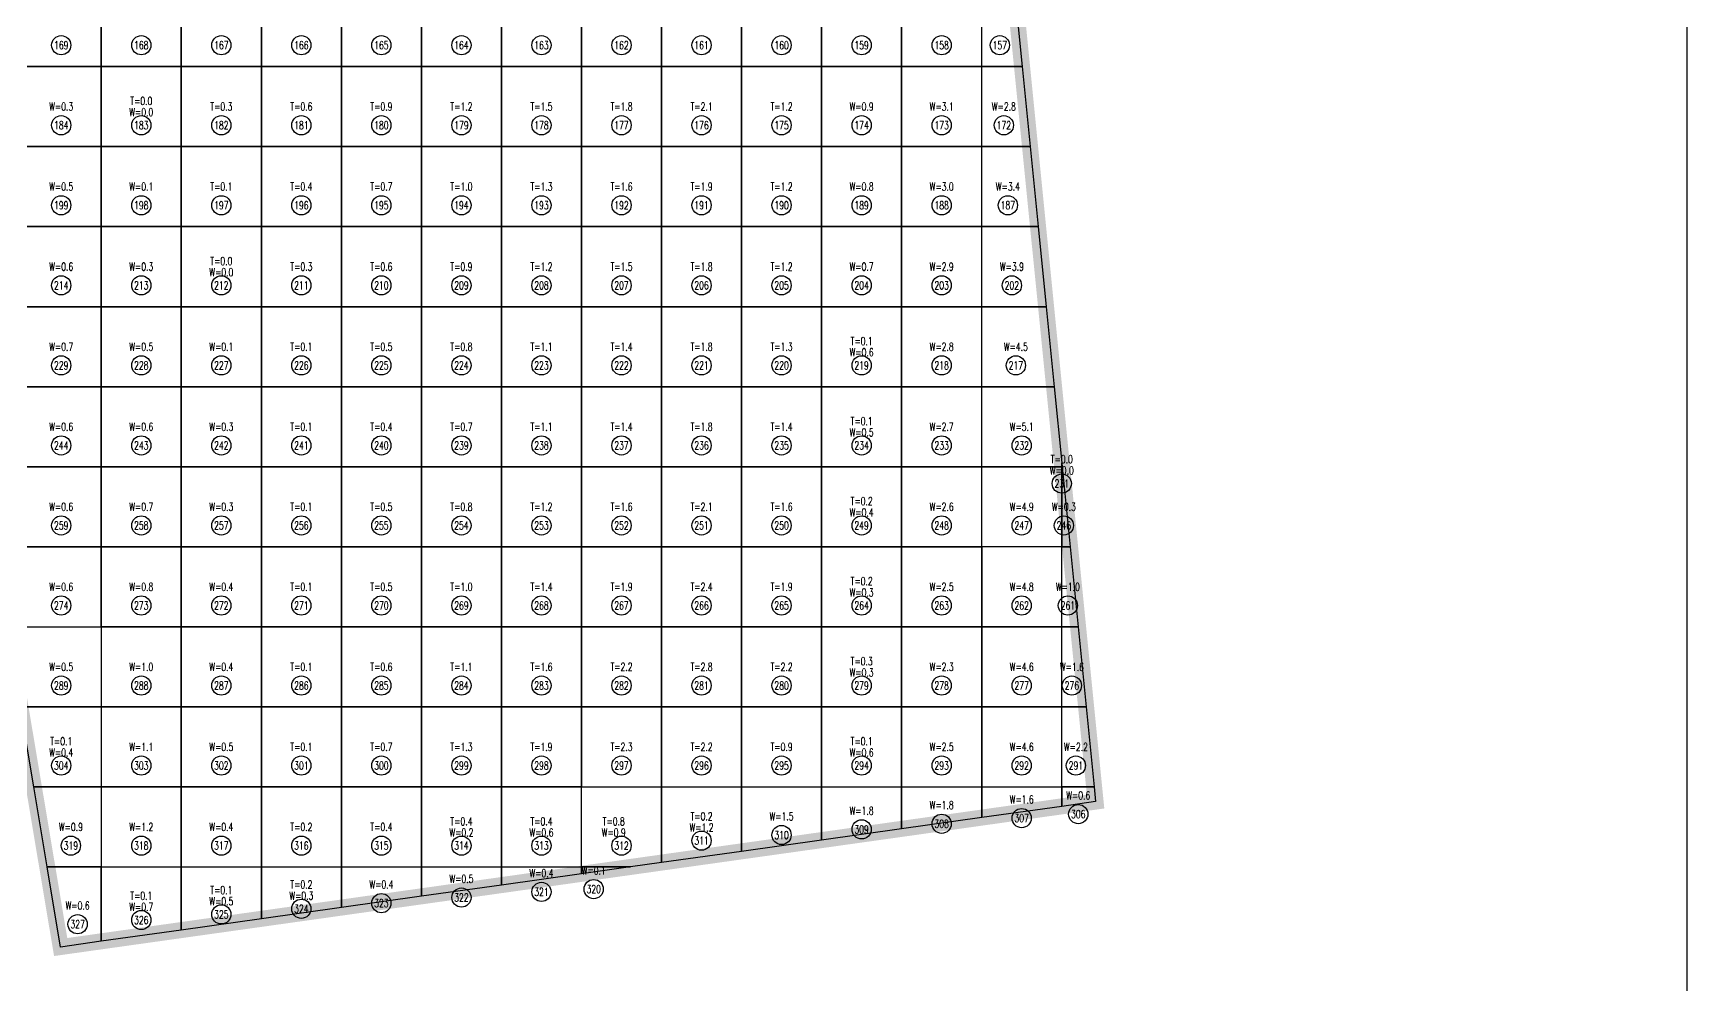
# Model space of a CAD drawing. Extents: x 4283 to 40403, y 1134 to 1764.
# Drawn here: x 13647.4 to 13733.5, y 1575.6 to 1625.1 of the extents above; entities that cross this region are included whole.
import ezdxf
from ezdxf.enums import TextEntityAlignment as Align

# ---------------------------------------------------------------- set-up
doc = ezdxf.new("R2010")
doc.units = 0
for name, color, linetype in [('tdz_14-5方格网', 2, 'Continuous'), ('tdz_14-5方格网计算', 7, 'Continuous'), ('tdz_土方计算图', 7, 'Continuous'), ('tdz_格田', 6, 'Continuous')]:
    doc.layers.add(name, color=color, linetype=linetype)
doc.styles.add('GLandNum', font='txt_____.ttf', dxfattribs={"width": 0.7, "height": 0.5})

msp = doc.modelspace()

# ---------------------------------------------------------------- linework, layer by layer
at = {"layer": 'tdz_14-5方格网', "linetype": 'Continuous'}
for points in [[(13646.745, 1627.569, 2828.29), (13646.745, 1623.403, 2828.302), (13650.912, 1623.403, 2828.213), (13650.912, 1627.569, 2828.201)], [(13650.912, 1627.569, 2828.201), (13650.912, 1623.403, 2828.213), (13655.078, 1623.403, 2828.124), (13655.078, 1627.569, 2828.112)], [(13655.078, 1627.569, 2828.112), (13655.078, 1623.403, 2828.124), (13659.245, 1623.403, 2828.035), (13659.245, 1627.569, 2828.023)], [(13659.245, 1627.569, 2828.023), (13659.245, 1623.403, 2828.035), (13663.412, 1623.403, 2827.947), (13663.412, 1627.569, 2827.933)], [(13663.412, 1627.569, 2827.933), (13663.412, 1623.403, 2827.947), (13667.578, 1623.403, 2827.858), (13667.578, 1627.569, 2827.844)], [(13667.578, 1627.569, 2827.844), (13667.578, 1623.403, 2827.858), (13671.745, 1623.403, 2827.769), (13671.745, 1627.569, 2827.755)], [(13671.745, 1627.569, 2827.755), (13671.745, 1623.403, 2827.769), (13675.912, 1623.403, 2827.68), (13675.912, 1627.569, 2827.667)], [(13675.912, 1627.569, 2827.667), (13675.912, 1623.403, 2827.68), (13680.078, 1623.403, 2827.592), (13680.078, 1627.569, 2827.577)], [(13680.078, 1627.569, 2827.577), (13680.078, 1623.403, 2827.592), (13684.245, 1623.403, 2827.503), (13684.245, 1627.569, 2827.499)], [(13684.245, 1627.569, 2827.499), (13684.245, 1623.403, 2827.503), (13688.412, 1623.403, 2827.495), (13688.412, 1627.569, 2827.492)], [(13688.412, 1627.569, 2827.492), (13688.412, 1623.403, 2827.495), (13692.578, 1623.403, 2827.49), (13692.578, 1627.569, 2827.488)], [(13692.578, 1627.569, 2827.488), (13692.578, 1623.403, 2827.49), (13696.745, 1623.403, 2827.486), (13696.745, 1627.569, 2827.483)], [(13696.745, 1627.569, 2827.483), (13698.43, 1627.569, 2827.482), (13698.847, 1623.403, 2827.483), (13696.745, 1623.403, 2827.486)], [(13646.745, 1623.403, 2828.302), (13646.745, 1619.236, 2828.313), (13650.912, 1619.236, 2828.224), (13650.912, 1623.403, 2828.213)], [(13650.912, 1623.403, 2828.213), (13650.912, 1619.236, 2828.224), (13655.078, 1619.236, 2828.136), (13655.078, 1623.403, 2828.124)], [(13655.078, 1623.403, 2828.124), (13655.078, 1619.236, 2828.136), (13659.245, 1619.236, 2828.048), (13659.245, 1623.403, 2828.035)], [(13659.245, 1623.403, 2828.035), (13659.245, 1619.236, 2828.048), (13663.412, 1619.236, 2827.958), (13663.412, 1623.403, 2827.947)], [(13663.412, 1623.403, 2827.947), (13663.412, 1619.236, 2827.958), (13667.578, 1619.236, 2827.87), (13667.578, 1623.403, 2827.858)], [(13667.578, 1623.403, 2827.858), (13667.578, 1619.236, 2827.87), (13671.745, 1619.236, 2827.781), (13671.745, 1623.403, 2827.769)], [(13671.745, 1623.403, 2827.769), (13671.745, 1619.236, 2827.781), (13675.912, 1619.236, 2827.693), (13675.912, 1623.403, 2827.68)], [(13675.912, 1623.403, 2827.68), (13675.912, 1619.236, 2827.693), (13680.078, 1619.236, 2827.603), (13680.078, 1623.403, 2827.592)], [(13680.078, 1623.403, 2827.592), (13680.078, 1619.236, 2827.603), (13684.245, 1619.236, 2827.515), (13684.245, 1623.403, 2827.503)], [(13684.245, 1623.403, 2827.503), (13684.245, 1619.236, 2827.515), (13688.412, 1619.236, 2827.497), (13688.412, 1623.403, 2827.495)], [(13688.412, 1623.403, 2827.495), (13688.412, 1619.236, 2827.497), (13692.578, 1619.236, 2827.492), (13692.578, 1623.403, 2827.49)], [(13692.578, 1623.403, 2827.49), (13692.578, 1619.236, 2827.492), (13696.745, 1619.236, 2827.488), (13696.745, 1623.403, 2827.486)], [(13696.745, 1623.403, 2827.486), (13698.847, 1623.403, 2827.483), (13699.264, 1619.236, 2827.485), (13696.745, 1619.236, 2827.488)], [(13646.745, 1619.236, 2828.313), (13646.745, 1615.069, 2828.324), (13650.912, 1615.069, 2828.236), (13650.912, 1619.236, 2828.224)], [(13650.912, 1619.236, 2828.224), (13650.912, 1615.069, 2828.236), (13655.078, 1615.069, 2828.147), (13655.078, 1619.236, 2828.136)], [(13655.078, 1619.236, 2828.136), (13655.078, 1615.069, 2828.147), (13659.245, 1615.069, 2828.057), (13659.245, 1619.236, 2828.048)], [(13659.245, 1619.236, 2828.048), (13659.245, 1615.069, 2828.057), (13663.412, 1615.069, 2827.969), (13663.412, 1619.236, 2827.958)], [(13663.412, 1619.236, 2827.958), (13663.412, 1615.069, 2827.969), (13667.578, 1615.069, 2827.88), (13667.578, 1619.236, 2827.87)], [(13667.578, 1619.236, 2827.87), (13667.578, 1615.069, 2827.88), (13671.745, 1615.069, 2827.792), (13671.745, 1619.236, 2827.781)], [(13671.745, 1619.236, 2827.781), (13671.745, 1615.069, 2827.792), (13675.912, 1615.069, 2827.702), (13675.912, 1619.236, 2827.693)], [(13675.912, 1619.236, 2827.693), (13675.912, 1615.069, 2827.702), (13680.078, 1615.069, 2827.613), (13680.078, 1619.236, 2827.603)], [(13680.078, 1619.236, 2827.603), (13680.078, 1615.069, 2827.613), (13684.245, 1615.069, 2827.525), (13684.245, 1619.236, 2827.515)], [(13684.245, 1619.236, 2827.515), (13684.245, 1615.069, 2827.525), (13688.412, 1615.069, 2827.499), (13688.412, 1619.236, 2827.497)], [(13688.412, 1619.236, 2827.497), (13688.412, 1615.069, 2827.499), (13692.578, 1615.069, 2827.495), (13692.578, 1619.236, 2827.492)], [(13692.578, 1619.236, 2827.492), (13692.578, 1615.069, 2827.495), (13696.745, 1615.069, 2827.49), (13696.745, 1619.236, 2827.488)], [(13696.745, 1619.236, 2827.488), (13699.264, 1619.236, 2827.485), (13699.681, 1615.069, 2827.488), (13696.745, 1615.069, 2827.49)], [(13646.745, 1615.069, 2828.324), (13646.745, 1610.903, 2828.333), (13650.912, 1610.903, 2828.246), (13650.912, 1615.069, 2828.236)], [(13650.912, 1615.069, 2828.236), (13650.912, 1610.903, 2828.246), (13655.078, 1610.903, 2828.157), (13655.078, 1615.069, 2828.147)], [(13655.078, 1615.069, 2828.147), (13655.078, 1610.903, 2828.157), (13659.245, 1610.903, 2828.068), (13659.245, 1615.069, 2828.057)], [(13659.245, 1615.069, 2828.057), (13659.245, 1610.903, 2828.068), (13663.412, 1610.903, 2827.979), (13663.412, 1615.069, 2827.969)], [(13663.412, 1615.069, 2827.969), (13663.412, 1610.903, 2827.979), (13667.578, 1610.903, 2827.89), (13667.578, 1615.069, 2827.88)], [(13667.578, 1615.069, 2827.88), (13667.578, 1610.903, 2827.89), (13671.745, 1610.903, 2827.802), (13671.745, 1615.069, 2827.792)], [(13671.745, 1615.069, 2827.792), (13671.745, 1610.903, 2827.802), (13675.912, 1610.903, 2827.713), (13675.912, 1615.069, 2827.702)], [(13675.912, 1615.069, 2827.702), (13675.912, 1610.903, 2827.713), (13680.078, 1610.903, 2827.622), (13680.078, 1615.069, 2827.613)], [(13680.078, 1615.069, 2827.613), (13680.078, 1610.903, 2827.622), (13684.245, 1610.903, 2827.532), (13684.245, 1615.069, 2827.525)], [(13684.245, 1615.069, 2827.525), (13684.245, 1610.903, 2827.532), (13688.412, 1610.903, 2827.5), (13688.412, 1615.069, 2827.499)], [(13688.412, 1615.069, 2827.499), (13688.412, 1610.903, 2827.5), (13692.578, 1610.903, 2827.497), (13692.578, 1615.069, 2827.495)], [(13692.578, 1615.069, 2827.495), (13692.578, 1610.903, 2827.497), (13696.745, 1610.903, 2827.492), (13696.745, 1615.069, 2827.49)], [(13696.745, 1615.069, 2827.49), (13699.681, 1615.069, 2827.488), (13700.097, 1610.903, 2827.489), (13696.745, 1610.903, 2827.492)], [(13646.745, 1610.903, 2828.333), (13646.745, 1606.736, 2828.333), (13650.912, 1606.736, 2828.256), (13650.912, 1610.903, 2828.246)], [(13650.912, 1610.903, 2828.246), (13650.912, 1606.736, 2828.256), (13655.078, 1606.736, 2828.167), (13655.078, 1610.903, 2828.157)], [(13655.078, 1610.903, 2828.157), (13655.078, 1606.736, 2828.167), (13659.245, 1606.736, 2828.077), (13659.245, 1610.903, 2828.068)], [(13659.245, 1610.903, 2828.068), (13659.245, 1606.736, 2828.077), (13663.412, 1606.736, 2827.987), (13663.412, 1610.903, 2827.979)], [(13663.412, 1610.903, 2827.979), (13663.412, 1606.736, 2827.987), (13667.578, 1606.736, 2827.897), (13667.578, 1610.903, 2827.89)], [(13667.578, 1610.903, 2827.89), (13667.578, 1606.736, 2827.897), (13671.745, 1606.736, 2827.807), (13671.745, 1610.903, 2827.802)], [(13671.745, 1610.903, 2827.802), (13671.745, 1606.736, 2827.807), (13675.912, 1606.736, 2827.717), (13675.912, 1610.903, 2827.713)], [(13675.912, 1610.903, 2827.713), (13675.912, 1606.736, 2827.717), (13680.078, 1606.736, 2827.627), (13680.078, 1610.903, 2827.622)], [(13680.078, 1610.903, 2827.622), (13680.078, 1606.736, 2827.627), (13684.245, 1606.736, 2827.537), (13684.245, 1610.903, 2827.532)], [(13684.245, 1610.903, 2827.532), (13684.245, 1606.736, 2827.537), (13688.412, 1606.736, 2827.5), (13688.412, 1610.903, 2827.5)], [(13688.412, 1610.903, 2827.5), (13688.412, 1606.736, 2827.5), (13692.578, 1606.736, 2827.499), (13692.578, 1610.903, 2827.497)], [(13692.578, 1610.903, 2827.497), (13692.578, 1606.736, 2827.499), (13696.745, 1606.736, 2827.495), (13696.745, 1610.903, 2827.492)], [(13696.745, 1610.903, 2827.492), (13700.097, 1610.903, 2827.489), (13700.514, 1606.736, 2827.491), (13696.745, 1606.736, 2827.495)], [(13646.745, 1606.736, 2828.333), (13646.745, 1602.569, 2828.333), (13650.912, 1602.569, 2828.266), (13650.912, 1606.736, 2828.256)], [(13650.912, 1606.736, 2828.256), (13650.912, 1602.569, 2828.266), (13655.078, 1602.569, 2828.176), (13655.078, 1606.736, 2828.167)], [(13655.078, 1606.736, 2828.167), (13655.078, 1602.569, 2828.176), (13659.245, 1602.569, 2828.085), (13659.245, 1606.736, 2828.077)], [(13659.245, 1606.736, 2828.077), (13659.245, 1602.569, 2828.085), (13663.412, 1602.569, 2827.995), (13663.412, 1606.736, 2827.987)], [(13663.412, 1606.736, 2827.987), (13663.412, 1602.569, 2827.995), (13667.578, 1602.569, 2827.905), (13667.578, 1606.736, 2827.897)], [(13667.578, 1606.736, 2827.897), (13667.578, 1602.569, 2827.905), (13671.745, 1602.569, 2827.815), (13671.745, 1606.736, 2827.807)], [(13671.745, 1606.736, 2827.807), (13671.745, 1602.569, 2827.815), (13675.912, 1602.569, 2827.724), (13675.912, 1606.736, 2827.717)], [(13675.912, 1606.736, 2827.717), (13675.912, 1602.569, 2827.724), (13680.078, 1602.569, 2827.631), (13680.078, 1606.736, 2827.627)], [(13680.078, 1606.736, 2827.627), (13680.078, 1602.569, 2827.631), (13684.245, 1602.569, 2827.537), (13684.245, 1606.736, 2827.537)], [(13684.245, 1606.736, 2827.537), (13684.245, 1602.569, 2827.537), (13688.412, 1602.569, 2827.5), (13688.412, 1606.736, 2827.5)], [(13688.412, 1606.736, 2827.5), (13688.412, 1602.569, 2827.5), (13692.578, 1602.569, 2827.5), (13692.578, 1606.736, 2827.499)], [(13692.578, 1606.736, 2827.499), (13692.578, 1602.569, 2827.5), (13696.745, 1602.569, 2827.497), (13696.745, 1606.736, 2827.495)], [(13700.912, 1602.767, 2827.492), (13700.912, 1602.569, 2827.492), (13696.745, 1602.569, 2827.497), (13696.745, 1606.736, 2827.495), (13700.514, 1606.736, 2827.491)], [(13646.745, 1602.569, 2828.333), (13646.745, 1598.403, 2828.333), (13650.912, 1598.403, 2828.277), (13650.912, 1602.569, 2828.266)], [(13650.912, 1602.569, 2828.266), (13650.912, 1598.403, 2828.277), (13655.078, 1598.403, 2828.183), (13655.078, 1602.569, 2828.176)], [(13655.078, 1602.569, 2828.176), (13655.078, 1598.403, 2828.183), (13659.245, 1598.403, 2828.09), (13659.245, 1602.569, 2828.085)], [(13659.245, 1602.569, 2828.085), (13659.245, 1598.403, 2828.09), (13663.412, 1598.403, 2827.997), (13663.412, 1602.569, 2827.995)], [(13663.412, 1602.569, 2827.995), (13663.412, 1598.403, 2827.997), (13667.578, 1598.403, 2827.903), (13667.578, 1602.569, 2827.905)], [(13667.578, 1602.569, 2827.905), (13667.578, 1598.403, 2827.903), (13671.745, 1598.403, 2827.81), (13671.745, 1602.569, 2827.815)], [(13671.745, 1602.569, 2827.815), (13671.745, 1598.403, 2827.81), (13675.912, 1598.403, 2827.717), (13675.912, 1602.569, 2827.724)], [(13675.912, 1602.569, 2827.724), (13675.912, 1598.403, 2827.717), (13680.078, 1598.403, 2827.623), (13680.078, 1602.569, 2827.631)], [(13680.078, 1602.569, 2827.631), (13680.078, 1598.403, 2827.623), (13684.245, 1598.403, 2827.531), (13684.245, 1602.569, 2827.537)], [(13684.245, 1602.569, 2827.537), (13684.245, 1598.403, 2827.531), (13688.412, 1598.403, 2827.5), (13688.412, 1602.569, 2827.5)], [(13688.412, 1602.569, 2827.5), (13688.412, 1598.403, 2827.5), (13692.578, 1598.403, 2827.5), (13692.578, 1602.569, 2827.5)], [(13692.578, 1602.569, 2827.5), (13692.578, 1598.403, 2827.5), (13696.745, 1598.403, 2827.499), (13696.745, 1602.569, 2827.497)], [(13696.745, 1598.403, 2827.499), (13696.745, 1602.569, 2827.497), (13700.912, 1602.569, 2827.492), (13700.912, 1598.403, 2827.495)], [(13700.931, 1602.569, 2827.492), (13700.912, 1602.569, 2827.492), (13700.912, 1602.767, 2827.492)], [(13700.912, 1602.569, 2827.492), (13700.931, 1602.569, 2827.492), (13701.348, 1598.403, 2827.494), (13700.912, 1598.403, 2827.495)], [(13646.745, 1598.403, 2828.333), (13646.745, 1594.236, 2828.333), (13650.912, 1594.236, 2828.287), (13650.912, 1598.403, 2828.277)], [(13650.912, 1598.403, 2828.277), (13650.912, 1594.236, 2828.287), (13655.078, 1594.236, 2828.193), (13655.078, 1598.403, 2828.183)], [(13655.078, 1598.403, 2828.183), (13655.078, 1594.236, 2828.193), (13659.245, 1594.236, 2828.098), (13659.245, 1598.403, 2828.09)], [(13659.245, 1598.403, 2828.09), (13659.245, 1594.236, 2828.098), (13663.412, 1594.236, 2828.004), (13663.412, 1598.403, 2827.997)], [(13663.412, 1598.403, 2827.997), (13663.412, 1594.236, 2828.004), (13667.578, 1594.236, 2827.91), (13667.578, 1598.403, 2827.903)], [(13667.578, 1598.403, 2827.903), (13667.578, 1594.236, 2827.91), (13671.745, 1594.236, 2827.816), (13671.745, 1598.403, 2827.81)], [(13671.745, 1598.403, 2827.81), (13671.745, 1594.236, 2827.816), (13675.912, 1594.236, 2827.72), (13675.912, 1598.403, 2827.717)], [(13675.912, 1598.403, 2827.717), (13675.912, 1594.236, 2827.72), (13680.078, 1594.236, 2827.622), (13680.078, 1598.403, 2827.623)], [(13680.078, 1598.403, 2827.623), (13680.078, 1594.236, 2827.622), (13684.245, 1594.236, 2827.523), (13684.245, 1598.403, 2827.531)], [(13684.245, 1598.403, 2827.531), (13684.245, 1594.236, 2827.523), (13688.412, 1594.236, 2827.5), (13688.412, 1598.403, 2827.5)], [(13688.412, 1598.403, 2827.5), (13688.412, 1594.236, 2827.5), (13692.578, 1594.236, 2827.5), (13692.578, 1598.403, 2827.5)], [(13692.578, 1598.403, 2827.5), (13692.578, 1594.236, 2827.5), (13696.745, 1594.236, 2827.5), (13696.745, 1598.403, 2827.499)], [(13696.745, 1598.403, 2827.499), (13696.745, 1594.236, 2827.5), (13700.912, 1594.236, 2827.497), (13700.912, 1598.403, 2827.495)], [(13700.912, 1598.403, 2827.495), (13701.348, 1598.403, 2827.494), (13701.765, 1594.236, 2827.496), (13700.912, 1594.236, 2827.497)], [(13646.745, 1590.069, 2828.333), (13646.745, 1594.236, 2828.333), (13650.912, 1594.236, 2828.287), (13650.912, 1590.069, 2828.299)], [(13650.912, 1594.236, 2828.287), (13650.912, 1590.069, 2828.299), (13655.078, 1590.069, 2828.202), (13655.078, 1594.236, 2828.193)], [(13655.078, 1594.236, 2828.193), (13655.078, 1590.069, 2828.202), (13659.245, 1590.069, 2828.103), (13659.245, 1594.236, 2828.098)], [(13659.245, 1594.236, 2828.098), (13659.245, 1590.069, 2828.103), (13663.412, 1590.069, 2828.006), (13663.412, 1594.236, 2828.004)], [(13663.412, 1594.236, 2828.004), (13663.412, 1590.069, 2828.006), (13667.578, 1590.069, 2827.907), (13667.578, 1594.236, 2827.91)], [(13667.578, 1594.236, 2827.91), (13667.578, 1590.069, 2827.907), (13671.745, 1590.069, 2827.809), (13671.745, 1594.236, 2827.816)], [(13671.745, 1594.236, 2827.816), (13671.745, 1590.069, 2827.809), (13675.912, 1590.069, 2827.711), (13675.912, 1594.236, 2827.72)], [(13675.912, 1594.236, 2827.72), (13675.912, 1590.069, 2827.711), (13680.078, 1590.069, 2827.613), (13680.078, 1594.236, 2827.622)], [(13680.078, 1594.236, 2827.622), (13680.078, 1590.069, 2827.613), (13684.245, 1590.069, 2827.514), (13684.245, 1594.236, 2827.523)], [(13684.245, 1594.236, 2827.523), (13684.245, 1590.069, 2827.514), (13688.412, 1590.069, 2827.5), (13688.412, 1594.236, 2827.5)], [(13688.412, 1594.236, 2827.5), (13688.412, 1590.069, 2827.5), (13692.578, 1590.069, 2827.5), (13692.578, 1594.236, 2827.5)], [(13692.578, 1594.236, 2827.5), (13692.578, 1590.069, 2827.5), (13696.745, 1590.069, 2827.5), (13696.745, 1594.236, 2827.5)], [(13696.745, 1594.236, 2827.5), (13696.745, 1590.069, 2827.5), (13700.912, 1590.069, 2827.499), (13700.912, 1594.236, 2827.497)], [(13700.912, 1594.236, 2827.497), (13701.765, 1594.236, 2827.496), (13702.182, 1590.069, 2827.497), (13700.912, 1590.069, 2827.499)], [(13646.745, 1589.825, 2828.333), (13646.745, 1590.069, 2828.333), (13650.912, 1590.069, 2828.299), (13650.912, 1585.903, 2828.311), (13647.402, 1585.903, 2828.333)], [(13650.912, 1590.069, 2828.299), (13650.912, 1585.903, 2828.311), (13655.078, 1585.903, 2828.211), (13655.078, 1590.069, 2828.202)], [(13655.078, 1590.069, 2828.202), (13655.078, 1585.903, 2828.211), (13659.245, 1585.903, 2828.112), (13659.245, 1590.069, 2828.103)], [(13659.245, 1590.069, 2828.103), (13659.245, 1585.903, 2828.112), (13663.412, 1585.903, 2828.012), (13663.412, 1590.069, 2828.006)], [(13663.412, 1590.069, 2828.006), (13663.412, 1585.903, 2828.012), (13667.578, 1585.903, 2827.913), (13667.578, 1590.069, 2827.907)], [(13667.578, 1590.069, 2827.907), (13667.578, 1585.903, 2827.913), (13671.745, 1585.903, 2827.813), (13671.745, 1590.069, 2827.809)], [(13671.745, 1590.069, 2827.809), (13671.745, 1585.903, 2827.813), (13675.912, 1585.903, 2827.709), (13675.912, 1590.069, 2827.711)], [(13675.912, 1590.069, 2827.711), (13675.912, 1585.903, 2827.709), (13680.078, 1585.903, 2827.642), (13680.078, 1590.069, 2827.613)], [(13680.078, 1590.069, 2827.613), (13680.078, 1585.903, 2827.642), (13684.245, 1585.903, 2827.608), (13684.245, 1590.069, 2827.514)], [(13684.245, 1590.069, 2827.514), (13684.245, 1585.903, 2827.608), (13688.412, 1585.903, 2827.575), (13688.412, 1590.069, 2827.5)], [(13688.412, 1590.069, 2827.5), (13688.412, 1585.903, 2827.575), (13692.578, 1585.903, 2827.541), (13692.578, 1590.069, 2827.5)], [(13692.578, 1590.069, 2827.5), (13692.578, 1585.903, 2827.541), (13696.745, 1585.903, 2827.508), (13696.745, 1590.069, 2827.5)], [(13696.745, 1590.069, 2827.5), (13696.745, 1585.903, 2827.508), (13700.912, 1585.903, 2827.5), (13700.912, 1590.069, 2827.499)], [(13700.912, 1590.069, 2827.499), (13702.182, 1590.069, 2827.497), (13702.599, 1585.903, 2827.5), (13700.912, 1585.903, 2827.5)], [(13647.402, 1585.903, 2828.333), (13650.912, 1585.903, 2828.311), (13650.912, 1581.736, 2828.324), (13648.1, 1581.736, 2828.333)], [(13650.912, 1585.903, 2828.311), (13650.912, 1581.736, 2828.324), (13655.078, 1581.736, 2828.217), (13655.078, 1585.903, 2828.211)], [(13655.078, 1585.903, 2828.211), (13655.078, 1581.736, 2828.217), (13659.245, 1581.736, 2828.105), (13659.245, 1585.903, 2828.112)], [(13659.245, 1585.903, 2828.112), (13659.245, 1581.736, 2828.105), (13663.412, 1581.736, 2827.996), (13663.412, 1585.903, 2828.012)], [(13663.412, 1585.903, 2828.012), (13663.412, 1581.736, 2827.996), (13667.578, 1581.736, 2827.963), (13667.578, 1585.903, 2827.913)], [(13667.578, 1585.903, 2827.913), (13667.578, 1581.736, 2827.963), (13671.745, 1581.736, 2827.928), (13671.745, 1585.903, 2827.813)], [(13671.745, 1585.903, 2827.813), (13671.745, 1581.736, 2827.928), (13675.912, 1581.736, 2827.895), (13675.912, 1585.903, 2827.709)], [(13678.456, 1581.736, 2827.875), (13675.912, 1581.736, 2827.895), (13675.912, 1585.903, 2827.709), (13680.078, 1585.903, 2827.642), (13680.078, 1581.964, 2827.849)], [(13680.078, 1581.964, 2827.849), (13680.078, 1585.903, 2827.642), (13684.245, 1585.903, 2827.608), (13684.245, 1582.549, 2827.785)], [(13684.245, 1582.549, 2827.785), (13684.245, 1585.903, 2827.608), (13688.412, 1585.903, 2827.575), (13688.412, 1583.135, 2827.721)], [(13688.412, 1583.135, 2827.721), (13688.412, 1585.903, 2827.575), (13692.578, 1585.903, 2827.541), (13692.578, 1583.72, 2827.656)], [(13692.578, 1583.72, 2827.656), (13692.578, 1585.903, 2827.541), (13696.745, 1585.903, 2827.508), (13696.745, 1584.306, 2827.592)], [(13696.745, 1584.306, 2827.592), (13696.745, 1585.903, 2827.508), (13700.912, 1585.903, 2827.5), (13700.912, 1584.891, 2827.528)], [(13700.912, 1585.903, 2827.5), (13702.599, 1585.903, 2827.5), (13702.675, 1585.139, 2827.5), (13700.912, 1584.891, 2827.528)], [(13648.1, 1581.736, 2828.333), (13650.912, 1581.736, 2828.324), (13650.912, 1577.866, 2828.301), (13648.798, 1577.569, 2828.333)], [(13650.912, 1577.866, 2828.301), (13650.912, 1581.736, 2828.324), (13655.078, 1581.736, 2828.217), (13655.078, 1578.452, 2828.236)], [(13655.078, 1578.452, 2828.236), (13655.078, 1581.736, 2828.217), (13659.245, 1581.736, 2828.105), (13659.245, 1579.037, 2828.172)], [(13659.245, 1579.037, 2828.172), (13659.245, 1581.736, 2828.105), (13663.412, 1581.736, 2827.996), (13663.412, 1579.623, 2828.108)], [(13663.412, 1579.623, 2828.108), (13663.412, 1581.736, 2827.996), (13667.578, 1581.736, 2827.963), (13667.578, 1580.208, 2828.043)], [(13667.578, 1580.208, 2828.043), (13667.578, 1581.736, 2827.963), (13671.745, 1581.736, 2827.928), (13671.745, 1580.793, 2827.978)], [(13671.745, 1580.793, 2827.978), (13671.745, 1581.736, 2827.928), (13675.912, 1581.736, 2827.895), (13675.912, 1581.379, 2827.914)], [(13675.912, 1581.736, 2827.895), (13678.456, 1581.736, 2827.875), (13675.912, 1581.379, 2827.914)]]:
    msp.add_polyline3d(points, close=True, dxfattribs=at)
at = {"layer": 'tdz_14-5方格网计算', "color": 7, "linetype": 'Continuous'}
for centre in [(13648.828, 1624.514), (13652.995, 1624.514), (13657.162, 1624.514), (13661.328, 1624.514), (13665.495, 1624.514), (13669.662, 1624.514), (13673.828, 1624.514), (13677.995, 1624.514), (13682.162, 1624.514), (13686.328, 1624.514), (13690.495, 1624.514), (13694.662, 1624.514), (13697.692, 1624.514), (13648.828, 1620.347), (13652.995, 1620.347), (13657.162, 1620.347), (13661.328, 1620.347), (13665.495, 1620.347), (13669.662, 1620.347), (13673.828, 1620.347), (13677.995, 1620.347), (13682.162, 1620.347), (13686.328, 1620.347), (13690.495, 1620.347), (13694.662, 1620.347), (13697.9, 1620.347), (13648.828, 1616.181), (13652.995, 1616.181), (13657.162, 1616.181), (13661.328, 1616.181), (13665.495, 1616.181), (13669.662, 1616.181), (13673.828, 1616.181), (13677.995, 1616.181), (13682.162, 1616.181), (13686.328, 1616.181), (13690.495, 1616.181), (13694.662, 1616.181), (13698.108, 1616.181), (13648.828, 1612.014), (13652.995, 1612.014), (13657.162, 1612.014), (13661.328, 1612.014), (13665.495, 1612.014), (13669.662, 1612.014), (13673.828, 1612.014), (13677.995, 1612.014), (13682.162, 1612.014), (13686.328, 1612.014), (13690.495, 1612.014), (13694.662, 1612.014), (13698.317, 1612.014), (13648.828, 1607.847), (13652.995, 1607.847), (13657.162, 1607.847), (13661.328, 1607.847), (13665.495, 1607.847), (13669.662, 1607.847), (13673.828, 1607.847), (13677.995, 1607.847), (13682.162, 1607.847), (13686.328, 1607.847), (13690.495, 1607.847), (13694.662, 1607.847), (13698.525, 1607.847), (13648.828, 1603.681), (13652.995, 1603.681), (13657.162, 1603.681), (13661.328, 1603.681), (13665.495, 1603.681), (13669.662, 1603.681), (13673.828, 1603.681), (13677.995, 1603.681), (13682.162, 1603.681), (13686.328, 1603.681), (13690.495, 1603.681), (13694.662, 1603.681), (13698.828, 1603.681), (13700.916, 1601.696), (13648.828, 1599.514), (13652.995, 1599.514), (13657.162, 1599.514), (13661.328, 1599.514), (13665.495, 1599.514), (13669.662, 1599.514), (13673.828, 1599.514), (13677.995, 1599.514), (13682.162, 1599.514), (13686.328, 1599.514), (13690.495, 1599.514), (13694.662, 1599.514), (13698.828, 1599.514), (13701.026, 1599.514), (13648.828, 1595.347), (13652.995, 1595.347), (13657.162, 1595.347), (13661.328, 1595.347), (13665.495, 1595.347), (13669.662, 1595.347), (13673.828, 1595.347), (13677.995, 1595.347), (13682.162, 1595.347), (13686.328, 1595.347), (13690.495, 1595.347), (13694.662, 1595.347), (13698.828, 1595.347), (13701.234, 1595.347), (13648.828, 1591.181), (13652.995, 1591.181), (13657.162, 1591.181), (13661.328, 1591.181), (13665.495, 1591.181), (13669.662, 1591.181), (13673.828, 1591.181), (13677.995, 1591.181), (13682.162, 1591.181), (13686.328, 1591.181), (13690.495, 1591.181), (13694.662, 1591.181), (13698.828, 1591.181), (13701.443, 1591.181), (13648.828, 1587.014), (13652.995, 1587.014), (13657.162, 1587.014), (13661.328, 1587.014), (13665.495, 1587.014), (13669.662, 1587.014), (13673.828, 1587.014), (13677.995, 1587.014), (13682.162, 1587.014), (13686.328, 1587.014), (13690.495, 1587.014), (13694.662, 1587.014), (13698.828, 1587.014), (13701.651, 1587.014), (13694.662, 1583.986), (13698.828, 1584.278), (13701.774, 1584.487), (13649.331, 1582.847), (13652.995, 1582.847), (13657.162, 1582.847), (13661.328, 1582.847), (13665.495, 1582.847), (13669.662, 1582.847), (13673.828, 1582.847), (13677.995, 1582.847), (13682.162, 1583.108), (13686.328, 1583.4), (13690.495, 1583.693), (13673.828, 1580.439), (13676.548, 1580.585), (13661.328, 1579.561), (13665.495, 1579.853), (13669.662, 1580.146), (13649.68, 1578.755), (13652.995, 1578.975), (13657.162, 1579.268)]:
    msp.add_circle(centre, 0.5, dxfattribs=at)
at = {"layer": 'tdz_土方计算图', "linetype": 'Continuous'}
msp.add_lwpolyline([(13733.46, 1674.092), (13733.46, 1514.092)], dxfattribs=at)
at = {"layer": 'tdz_格田', "linetype": 'Continuous', "lineweight": 60, "const_width": 0.833}
msp.add_lwpolyline([(13648.798, 1577.569), (13634.245, 1664.437), (13694.123, 1670.615), (13702.675, 1585.139), (13648.798, 1577.569)], close=True, dxfattribs=at)

# ---------------------------------------------------------------- texts
at = {"layer": 'tdz_14-5方格网计算', "color": 7, "linetype": 'Continuous', "style": 'GLandNum', "width": 0.7}
for s, p in [('169', (13648.828, 1624.514)), ('168', (13652.995, 1624.514)), ('167', (13657.162, 1624.514)), ('166', (13661.328, 1624.514)), ('165', (13665.495, 1624.514)), ('164', (13669.662, 1624.514)), ('163', (13673.828, 1624.514)), ('162', (13677.995, 1624.514)), ('161', (13682.162, 1624.514)), ('160', (13686.328, 1624.514)), ('159', (13690.495, 1624.514)), ('158', (13694.662, 1624.514)), ('157', (13697.692, 1624.514)), ('184', (13648.828, 1620.347)), ('183', (13652.995, 1620.347)), ('182', (13657.162, 1620.347)), ('181', (13661.328, 1620.347)), ('180', (13665.495, 1620.347)), ('179', (13669.662, 1620.347)), ('178', (13673.828, 1620.347)), ('177', (13677.995, 1620.347)), ('176', (13682.162, 1620.347)), ('175', (13686.328, 1620.347)), ('174', (13690.495, 1620.347)), ('173', (13694.662, 1620.347)), ('172', (13697.9, 1620.347)), ('199', (13648.828, 1616.181)), ('198', (13652.995, 1616.181)), ('197', (13657.162, 1616.181)), ('196', (13661.328, 1616.181)), ('195', (13665.495, 1616.181)), ('194', (13669.662, 1616.181)), ('193', (13673.828, 1616.181)), ('192', (13677.995, 1616.181)), ('191', (13682.162, 1616.181)), ('190', (13686.328, 1616.181)), ('189', (13690.495, 1616.181)), ('188', (13694.662, 1616.181)), ('187', (13698.108, 1616.181)), ('214', (13648.828, 1612.014)), ('213', (13652.995, 1612.014)), ('212', (13657.162, 1612.014)), ('211', (13661.328, 1612.014)), ('210', (13665.495, 1612.014)), ('209', (13669.662, 1612.014)), ('208', (13673.828, 1612.014)), ('207', (13677.995, 1612.014)), ('206', (13682.162, 1612.014)), ('205', (13686.328, 1612.014)), ('204', (13690.495, 1612.014)), ('203', (13694.662, 1612.014)), ('202', (13698.317, 1612.014)), ('229', (13648.828, 1607.847)), ('228', (13652.995, 1607.847)), ('227', (13657.162, 1607.847)), ('226', (13661.328, 1607.847)), ('225', (13665.495, 1607.847)), ('224', (13669.662, 1607.847)), ('223', (13673.828, 1607.847)), ('222', (13677.995, 1607.847)), ('221', (13682.162, 1607.847)), ('220', (13686.328, 1607.847)), ('219', (13690.495, 1607.847)), ('218', (13694.662, 1607.847)), ('217', (13698.525, 1607.847)), ('244', (13648.828, 1603.681)), ('243', (13652.995, 1603.681)), ('242', (13657.162, 1603.681)), ('241', (13661.328, 1603.681)), ('240', (13665.495, 1603.681)), ('239', (13669.662, 1603.681)), ('238', (13673.828, 1603.681)), ('237', (13677.995, 1603.681)), ('236', (13682.162, 1603.681)), ('235', (13686.328, 1603.681)), ('234', (13690.495, 1603.681)), ('233', (13694.662, 1603.681)), ('232', (13698.828, 1603.681)), ('231', (13700.916, 1601.696)), ('259', (13648.828, 1599.514)), ('258', (13652.995, 1599.514)), ('257', (13657.162, 1599.514)), ('256', (13661.328, 1599.514)), ('255', (13665.495, 1599.514)), ('254', (13669.662, 1599.514)), ('253', (13673.828, 1599.514)), ('252', (13677.995, 1599.514)), ('251', (13682.162, 1599.514)), ('250', (13686.328, 1599.514)), ('249', (13690.495, 1599.514)), ('248', (13694.662, 1599.514)), ('247', (13698.828, 1599.514)), ('246', (13701.026, 1599.514)), ('274', (13648.828, 1595.347)), ('273', (13652.995, 1595.347)), ('272', (13657.162, 1595.347)), ('271', (13661.328, 1595.347)), ('270', (13665.495, 1595.347)), ('269', (13669.662, 1595.347)), ('268', (13673.828, 1595.347)), ('267', (13677.995, 1595.347)), ('266', (13682.162, 1595.347)), ('265', (13686.328, 1595.347)), ('264', (13690.495, 1595.347)), ('263', (13694.662, 1595.347)), ('262', (13698.828, 1595.347)), ('261', (13701.234, 1595.347)), ('289', (13648.828, 1591.181)), ('288', (13652.995, 1591.181)), ('287', (13657.162, 1591.181)), ('286', (13661.328, 1591.181)), ('285', (13665.495, 1591.181)), ('284', (13669.662, 1591.181)), ('283', (13673.828, 1591.181)), ('282', (13677.995, 1591.181)), ('281', (13682.162, 1591.181)), ('280', (13686.328, 1591.181)), ('279', (13690.495, 1591.181)), ('278', (13694.662, 1591.181)), ('277', (13698.828, 1591.181)), ('276', (13701.443, 1591.181)), ('304', (13648.828, 1587.014)), ('303', (13652.995, 1587.014)), ('302', (13657.162, 1587.014)), ('301', (13661.328, 1587.014)), ('300', (13665.495, 1587.014)), ('299', (13669.662, 1587.014)), ('298', (13673.828, 1587.014)), ('297', (13677.995, 1587.014)), ('296', (13682.162, 1587.014)), ('295', (13686.328, 1587.014)), ('294', (13690.495, 1587.014)), ('293', (13694.662, 1587.014)), ('292', (13698.828, 1587.014)), ('291', (13701.651, 1587.014)), ('307', (13698.828, 1584.278)), ('306', (13701.774, 1584.487)), ('310', (13686.328, 1583.4)), ('309', (13690.495, 1583.693)), ('308', (13694.662, 1583.986)), ('319', (13649.331, 1582.847)), ('318', (13652.995, 1582.847)), ('317', (13657.162, 1582.847)), ('316', (13661.328, 1582.847)), ('315', (13665.495, 1582.847)), ('314', (13669.662, 1582.847)), ('313', (13673.828, 1582.847)), ('312', (13677.995, 1582.847)), ('311', (13682.162, 1583.108)), ('320', (13676.548, 1580.585)), ('323', (13665.495, 1579.853)), ('322', (13669.662, 1580.146)), ('321', (13673.828, 1580.439)), ('326', (13652.995, 1578.975)), ('325', (13657.162, 1579.268)), ('324', (13661.328, 1579.561)), ('327', (13649.68, 1578.755))]:
    msp.add_text(s, height=0.4167, dxfattribs=at).set_placement(p, align=Align.MIDDLE_CENTER)
at = {"layer": 'tdz_14-5方格网计算', "color": 173, "linetype": 'Continuous', "style": 'GLandNum', "width": 0.7}
for s, p in [('W=0.3', (13648.828, 1621.319)), ('W=0.0', (13652.995, 1621.028)), ('W=0.9', (13690.495, 1621.319)), ('W=3.1', (13694.662, 1621.319)), ('W=2.8', (13697.9, 1621.319)), ('W=0.5', (13648.828, 1617.153)), ('W=0.1', (13652.995, 1617.153)), ('W=0.8', (13690.495, 1617.153)), ('W=3.0', (13694.662, 1617.153)), ('W=3.4', (13698.108, 1617.153)), ('W=0.6', (13648.828, 1612.986)), ('W=0.3', (13652.995, 1612.986)), ('W=0.0', (13657.162, 1612.694)), ('W=0.7', (13690.495, 1612.986)), ('W=2.9', (13694.662, 1612.986)), ('W=3.9', (13698.317, 1612.986)), ('W=0.7', (13648.828, 1608.819)), ('W=0.5', (13652.995, 1608.819)), ('W=0.1', (13657.162, 1608.819)), ('W=0.6', (13690.495, 1608.528)), ('W=2.8', (13694.662, 1608.819)), ('W=4.5', (13698.525, 1608.819)), ('W=0.6', (13648.828, 1604.653)), ('W=0.6', (13652.995, 1604.653)), ('W=0.3', (13657.162, 1604.653)), ('W=0.5', (13690.495, 1604.361)), ('W=2.7', (13694.662, 1604.653)), ('W=5.1', (13698.828, 1604.653)), ('W=0.0', (13700.916, 1602.376)), ('W=0.6', (13648.828, 1600.486)), ('W=0.7', (13652.995, 1600.486)), ('W=0.3', (13657.162, 1600.486)), ('W=2.6', (13694.662, 1600.486)), ('W=4.9', (13698.828, 1600.486)), ('W=0.3', (13701.026, 1600.486)), ('W=0.4', (13690.495, 1600.194)), ('W=0.6', (13648.828, 1596.319)), ('W=0.8', (13652.995, 1596.319)), ('W=0.4', (13657.162, 1596.319)), ('W=2.5', (13694.662, 1596.319)), ('W=4.8', (13698.828, 1596.319)), ('W=1.0', (13701.234, 1596.319)), ('W=0.3', (13690.495, 1596.028)), ('W=0.5', (13648.828, 1592.153)), ('W=1.0', (13652.995, 1592.153)), ('W=0.4', (13657.162, 1592.153)), ('W=0.3', (13690.495, 1591.861)), ('W=2.3', (13694.662, 1592.153)), ('W=4.6', (13698.828, 1592.153)), ('W=1.6', (13701.443, 1592.153)), ('W=0.4', (13648.828, 1587.694)), ('W=1.1', (13652.995, 1587.986)), ('W=0.5', (13657.162, 1587.986)), ('W=0.6', (13690.495, 1587.694)), ('W=2.5', (13694.662, 1587.986)), ('W=4.6', (13698.828, 1587.986)), ('W=2.2', (13701.651, 1587.986)), ('W=1.8', (13694.662, 1584.958)), ('W=1.6', (13698.828, 1585.251)), ('W=0.6', (13701.774, 1585.459)), ('W=1.5', (13686.328, 1584.372)), ('W=1.8', (13690.495, 1584.665)), ('W=0.9', (13649.331, 1583.819)), ('W=1.2', (13652.995, 1583.819)), ('W=0.4', (13657.162, 1583.819)), ('W=0.2', (13669.662, 1583.528)), ('W=0.6', (13673.828, 1583.528)), ('W=0.9', (13677.589, 1583.528)), ('W=1.2', (13682.162, 1583.788)), ('W=0.1', (13676.548, 1581.557)), ('W=0.4', (13665.495, 1580.826)), ('W=0.5', (13669.662, 1581.118)), ('W=0.4', (13673.828, 1581.411)), ('W=0.6', (13649.68, 1579.727)), ('W=0.5', (13657.162, 1579.949)), ('W=0.3', (13661.328, 1580.241)), ('W=0.7', (13652.995, 1579.656))]:
    msp.add_text(s, height=0.4167, dxfattribs=at).set_placement(p, align=Align.MIDDLE_CENTER)
at = {"layer": 'tdz_14-5方格网计算', "color": 2, "linetype": 'Continuous', "style": 'GLandNum', "width": 0.7}
for s, p in [('T=0.0', (13652.995, 1621.611)), ('T=0.3', (13657.162, 1621.319)), ('T=0.6', (13661.328, 1621.319)), ('T=0.9', (13665.495, 1621.319)), ('T=1.2', (13669.662, 1621.319)), ('T=1.5', (13673.828, 1621.319)), ('T=1.8', (13677.995, 1621.319)), ('T=2.1', (13682.162, 1621.319)), ('T=1.2', (13686.328, 1621.319)), ('T=0.1', (13657.162, 1617.153)), ('T=0.4', (13661.328, 1617.153)), ('T=0.7', (13665.495, 1617.153)), ('T=1.0', (13669.662, 1617.153)), ('T=1.3', (13673.828, 1617.153)), ('T=1.6', (13677.995, 1617.153)), ('T=1.9', (13682.162, 1617.153)), ('T=1.2', (13686.328, 1617.153)), ('T=0.0', (13657.162, 1613.278)), ('T=0.3', (13661.328, 1612.986)), ('T=0.6', (13665.495, 1612.986)), ('T=0.9', (13669.662, 1612.986)), ('T=1.2', (13673.828, 1612.986)), ('T=1.5', (13677.995, 1612.986)), ('T=1.8', (13682.162, 1612.986)), ('T=1.2', (13686.328, 1612.986)), ('T=0.1', (13690.495, 1609.111)), ('T=0.1', (13661.328, 1608.819)), ('T=0.5', (13665.495, 1608.819)), ('T=0.8', (13669.662, 1608.819)), ('T=1.1', (13673.828, 1608.819)), ('T=1.4', (13677.995, 1608.819)), ('T=1.8', (13682.162, 1608.819)), ('T=1.3', (13686.328, 1608.819)), ('T=0.1', (13690.495, 1604.944)), ('T=0.1', (13661.328, 1604.653)), ('T=0.4', (13665.495, 1604.653)), ('T=0.7', (13669.662, 1604.653)), ('T=1.1', (13673.828, 1604.653)), ('T=1.4', (13677.995, 1604.653)), ('T=1.8', (13682.162, 1604.653)), ('T=1.4', (13686.328, 1604.653)), ('T=0.0', (13700.916, 1602.96)), ('T=0.1', (13661.328, 1600.486)), ('T=0.5', (13665.495, 1600.486)), ('T=0.8', (13669.662, 1600.486)), ('T=1.2', (13673.828, 1600.486)), ('T=1.6', (13677.995, 1600.486)), ('T=2.1', (13682.162, 1600.486)), ('T=1.6', (13686.328, 1600.486)), ('T=0.2', (13690.495, 1600.778)), ('T=0.1', (13661.328, 1596.319)), ('T=0.5', (13665.495, 1596.319)), ('T=1.0', (13669.662, 1596.319)), ('T=1.4', (13673.828, 1596.319)), ('T=1.9', (13677.995, 1596.319)), ('T=2.4', (13682.162, 1596.319)), ('T=1.9', (13686.328, 1596.319)), ('T=0.2', (13690.495, 1596.611)), ('T=0.1', (13661.328, 1592.153)), ('T=0.6', (13665.495, 1592.153)), ('T=1.1', (13669.662, 1592.153)), ('T=1.6', (13673.828, 1592.153)), ('T=2.2', (13677.995, 1592.153)), ('T=2.8', (13682.162, 1592.153)), ('T=2.2', (13686.328, 1592.153)), ('T=0.3', (13690.495, 1592.444)), ('T=0.1', (13648.828, 1588.278)), ('T=0.1', (13661.328, 1587.986)), ('T=0.7', (13665.495, 1587.986)), ('T=1.3', (13669.662, 1587.986)), ('T=1.9', (13673.828, 1587.986)), ('T=2.3', (13677.995, 1587.986)), ('T=2.2', (13682.162, 1587.986)), ('T=0.9', (13686.328, 1587.986)), ('T=0.1', (13690.495, 1588.278)), ('T=0.4', (13669.662, 1584.111)), ('T=0.4', (13673.828, 1584.111)), ('T=0.8', (13677.589, 1584.111)), ('T=0.2', (13682.162, 1584.371)), ('T=0.2', (13661.328, 1583.819)), ('T=0.4', (13665.495, 1583.819)), ('T=0.2', (13661.328, 1580.825)), ('T=0.1', (13652.995, 1580.239)), ('T=0.1', (13657.162, 1580.532))]:
    msp.add_text(s, height=0.4167, dxfattribs=at).set_placement(p, align=Align.MIDDLE_CENTER)

doc.saveas('drawing.dxf')
